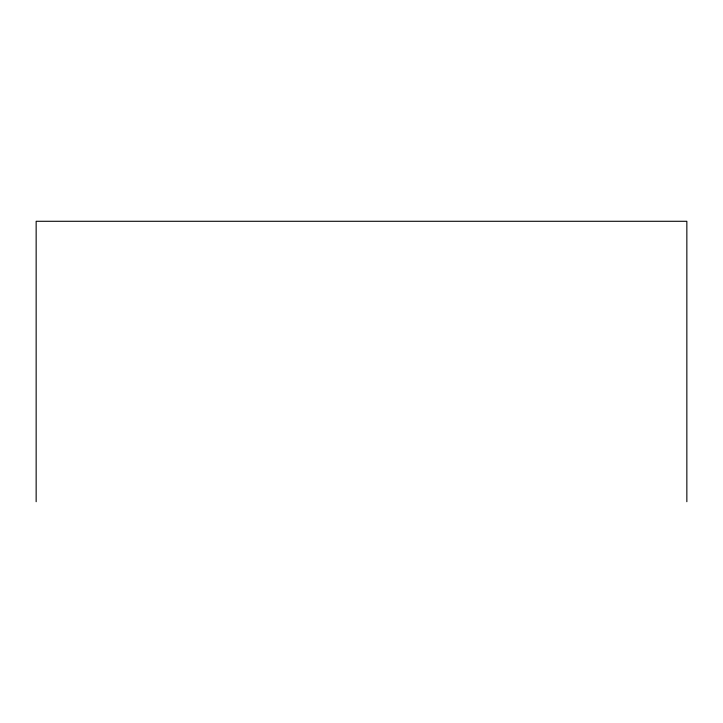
<?xml version="1.0" encoding="UTF-8"?>
<svg xmlns="http://www.w3.org/2000/svg" width="723" height="723" viewBox="0 0 723 723"><rect width="100%" height="100%" fill="white"/><g stroke="black" fill="none" stroke-linecap="round" stroke-linejoin="round"><path stroke-width="1.08" d="M686.85 501.717L686.85 221.283L36.15 221.283L36.15 501.717"/></g></svg>
